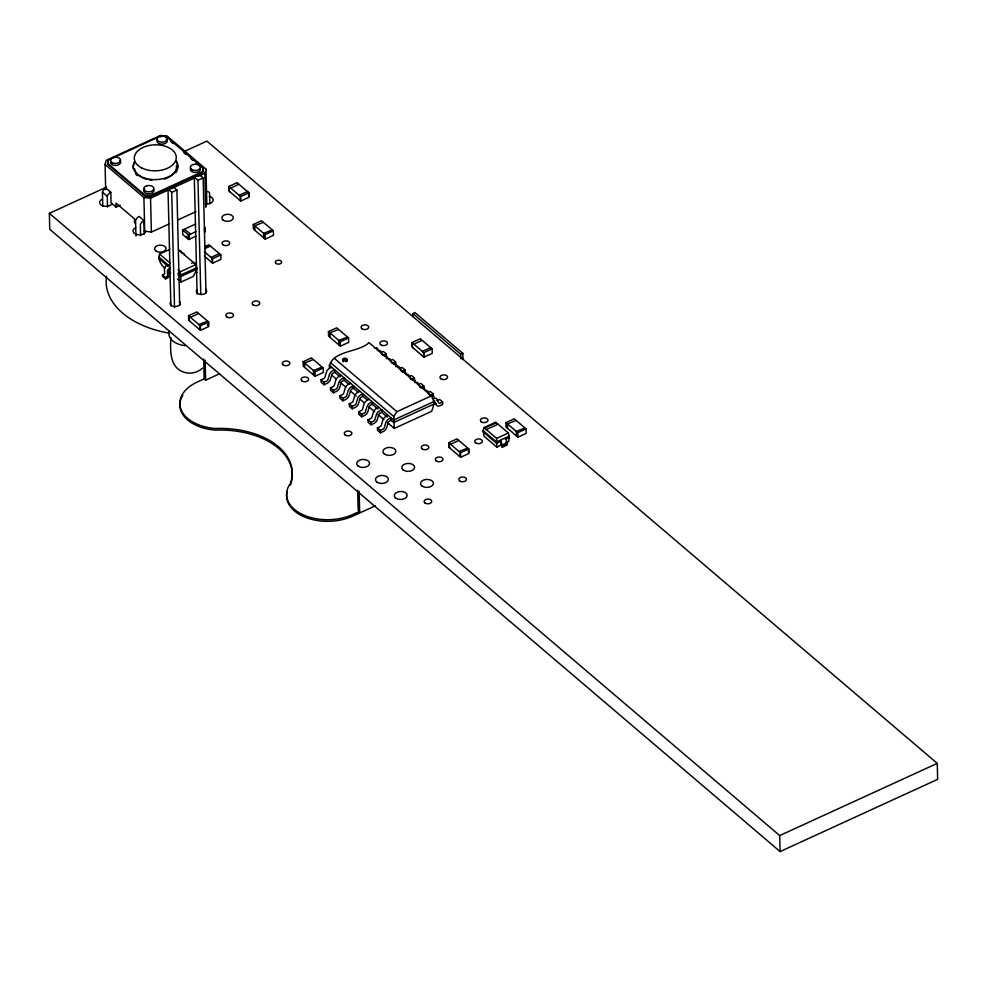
<?xml version="1.0" encoding="UTF-8"?>
<svg xmlns="http://www.w3.org/2000/svg" width="987" height="987" viewBox="0 0 987 987"><rect width="100%" height="100%" fill="white"/><g stroke="black" fill="none" stroke-linecap="round" stroke-linejoin="round"><path stroke-width="1.48" d="M502.334 447.271L501.112 445.149A2.554 1.135 65.4 0 1 501.063 444.471C500.421 435.76 501.68 443.866 502.334 447.271L507.145 445.063C506.417 443.447 506.491 436.501 505.307 439.24L509.317 437.401L508.342 432.997L495.671 422.202L483.926 427.593L483.137 430.603L484.148 436.316L496.819 447.111L502.025 444.718M178.005 269.759L180.313 271.733L181.053 282.023L193.464 276.335L196.832 269.167L195.87 264.59L178.585 249.871M431.455 395.836L396.91 411.665L393.776 416.539L394.306 428.432L431.701 411.283L434.046 404.028L433.984 401.536L431.455 395.836L369.015 342.637C358.984 352.68 330.978 350.237 329.263 367.62M483.926 427.593L496.597 438.388L496.819 447.111M509.317 437.401L508.552 441.72L505.949 442.916M107.608 163.299L108.484 159.993L160.733 136.046L166.038 136.502L203.396 168.333L202.532 172.626L150.283 196.573L144.99 196.105L107.62 164.274L107.608 163.299L144.966 195.13L150.258 195.599L202.508 171.639L203.396 168.333M107.62 164.274L108.484 159.993M105.683 189.566L105.066 164.484L106.177 160.338L160.486 135.441L167.136 136.033L205.975 169.122L206.801 203.051L205.691 207.196L204.864 173.256L205.975 169.122M164.878 268.242C161.165 264.948 157.291 259.174 159.573 254.054L169.949 249.304M202.397 368.139C197.363 372.926 189.59 374.468 183.126 371.914C169.443 367.016 170.183 349.336 170.924 337.751M169.912 267.872L169.628 268.02A3.183 2.06 -49.6 0 0 167.445 271.191L167.543 276.335L165.495 277.47L162.534 274.941L164.57 273.855L164.496 268.674A3.183 2.06 -49.6 0 1 166.667 265.503L168.037 264.849L168.074 266.354L158.833 258.471M359.947 391.321L357.8 392.32A4.873 3.146 -49.6 0 0 354.666 395.947L353.099 401.265A1.678 1.086 -49.6 0 1 352.026 402.499L349.262 403.782L349.324 406.274L352.285 408.791L354.913 407.594A4.861 3.134 -49.6 0 0 358.577 403.35L359.947 398.612A1.69 1.086 -49.6 0 1 361.217 397.132L362.969 396.33L362.908 393.838L360.761 394.837A4.873 3.146 -49.6 0 0 357.627 398.477L356.06 403.782A1.678 1.086 -49.6 0 1 354.987 405.028L352.223 406.299L349.262 403.782M184.594 151.332L206.9 141.104L937.255 763.37L937.65 779.335L780.1 851.559L49.745 229.292L49.35 213.328L106.51 187.123M102.784 206.073L102.438 192.206A4.577 2.949 -49.6 0 1 106.004 188.221L110.815 192.317L111.075 202.828L116.071 207.085L120.204 205.185M170.862 305.884L168.012 189.196L173.181 186.827L176.883 189.985L179.696 305.365M197.141 294.089L194.291 177.154L199.46 174.785L203.162 177.931L205.975 293.09M105.066 164.484L143.905 197.573L150.555 198.153L195.118 177.734M197.906 176.451L204.864 173.256M168.012 189.196L171.713 192.354L176.883 189.985M194.291 177.154L197.98 180.313L203.162 177.931M228.811 186.481L237.077 182.681L248.921 192.773L249.032 197.264L240.754 201.052L228.91 190.972L228.811 186.481L240.643 196.561L240.754 201.052M144.176 231.032L151.381 232.093L169.493 223.79M177.845 219.953L195.944 211.662M240.643 196.561L248.921 192.773M196.216 236.053L188.628 239.533L182.706 234.499L182.595 230.008L195.697 224M182.595 230.008L188.517 235.042L196.105 231.563M186.173 236.275L189.134 238.805L190.701 238.583M204.827 246.713L208.973 244.813L220.804 254.893L220.915 259.384L212.637 263.184L204.506 256.25M253.252 224.518L261.518 220.73L273.362 230.81L273.473 235.301L265.195 239.088L253.363 229.009L253.252 224.518L265.084 234.598L265.195 239.088M205.21 247.527L209.355 245.627L210.453 246.071L204.938 248.601M191.626 263.258L192.996 262.641A3.183 2.06 -49.6 0 1 195.278 263.776L195.303 264.035M180.313 271.733L195.87 264.59M162.534 274.941L162.571 276.446L165.532 278.963L167.334 278.137A2.221 1.431 -49.6 0 0 169.11 275.558L168.987 270.82A1.271 0.827 -49.6 0 1 169.998 269.34M204.395 251.759L212.526 258.693L220.804 254.893M265.084 234.598L273.362 230.81M196.795 267.662L180.251 275.25L177.931 273.288M196.832 269.167L180.288 276.755L177.968 274.781M188.542 315.729L196.82 311.941L208.664 322.021L208.775 326.512L200.497 330.312L188.653 320.22L188.542 315.729L200.386 325.821L200.497 330.312M200.386 325.821L208.664 322.021M219.632 373.74L205.641 380.155L204.149 378.872L197.351 381.994A41.91 25.983 -1.4 0 0 180.905 409.247A41.91 25.983 -1.4 0 0 214.87 428.494L215.906 428.494A73.889 45.797 -1.4 0 1 290.326 483.531A41.91 25.983 -1.4 0 0 301.862 514.178A41.91 25.983 -1.4 0 0 352.865 514.474L359.65 511.365L359.157 491.44M328.437 331.62L336.715 327.832L348.559 337.912L348.67 342.403L340.392 346.203L328.548 336.111L328.437 331.62L340.281 341.712L340.392 346.203M340.281 341.712L348.559 337.912M303.12 361.698L311.398 357.911L323.23 367.991L323.341 372.481L315.063 376.269L303.231 366.189L303.12 361.698L314.952 371.778L315.063 376.269M412.961 316.605L412.887 313.545L414.972 312.583L462.829 353.346L462.977 359.465M314.952 371.778L323.23 367.991M331.755 367.3L329.609 368.299A4.873 3.146 -49.6 0 0 326.487 371.939L324.92 377.244A1.678 1.086 -49.6 0 1 323.847 378.49L321.083 379.773L321.145 382.265L324.094 384.782L326.722 383.585A4.861 3.134 -49.6 0 0 330.386 379.341L331.768 374.604A1.69 1.086 -49.6 0 1 333.038 373.123L334.778 372.321L340.145 376.886M321.083 379.773L324.044 382.29L326.808 381.007A1.678 1.086 -49.6 0 0 327.881 379.773L329.448 374.455A4.873 3.146 -49.6 0 1 332.57 370.828L334.716 369.829L334.778 372.321M386.312 356.455L386.25 353.963L383.487 355.221A1.678 1.086 -49.6 0 1 382.45 355.061M412.011 342.563L420.277 338.775L432.121 348.855L432.232 353.346L423.954 357.134L412.11 347.054L412.011 342.563L423.842 352.643L423.954 357.134M341.157 375.307L339.01 376.306A4.873 3.146 -49.6 0 0 335.876 379.946L334.309 385.251A1.678 1.086 -49.6 0 1 333.236 386.497L330.472 387.768L330.534 390.272L333.495 392.789L336.123 391.58A4.861 3.134 -49.6 0 0 339.787 387.348L341.157 382.598A1.69 1.086 -49.6 0 1 342.427 381.118L344.179 380.328L348.806 384.276M330.472 387.768L333.433 390.297L336.197 389.014A1.678 1.086 -49.6 0 0 337.27 387.768L338.837 382.462A4.873 3.146 -49.6 0 1 341.971 378.835L344.118 377.824L344.179 380.328M395.713 364.462L395.651 361.97L392.888 363.228A1.678 1.086 -49.6 0 1 392.357 363.302M350.545 383.314L348.399 384.313A4.873 3.146 -49.6 0 0 345.277 387.953L343.71 393.258A1.678 1.086 -49.6 0 1 342.637 394.504L339.873 395.775L339.935 398.267L342.884 400.796L345.512 399.587A4.861 3.134 -49.6 0 0 349.176 395.343L350.558 390.605A1.69 1.086 -49.6 0 1 351.828 389.125L353.568 388.323L353.506 385.831L351.36 386.83A4.873 3.146 -49.6 0 0 348.238 390.47L346.671 395.775A1.678 1.086 -49.6 0 1 345.598 397.021L342.822 398.292L339.873 395.775M423.842 352.643L432.121 348.855M405.102 372.469L405.04 369.965L402.277 371.223A1.678 1.086 -49.6 0 1 401.24 371.075M408.926 376.627L411.48 375.455L414.441 377.972L414.503 380.464M412.887 313.545L460.732 354.308L462.829 353.346M414.441 377.972L411.678 379.23A1.678 1.086 -49.6 0 1 411.147 379.316M369.335 399.316L367.189 400.327A4.873 3.146 -49.6 0 0 364.067 403.954L362.5 409.26A1.678 1.086 -49.6 0 1 361.427 410.506L358.663 411.789L358.725 414.281L361.674 416.798L364.302 415.601A4.861 3.134 -49.6 0 0 367.966 411.357L369.348 406.619A1.69 1.086 -49.6 0 1 370.618 405.139L372.358 404.337L372.296 401.845L370.15 402.844A4.873 3.146 -49.6 0 0 367.028 406.484L365.461 411.789A1.678 1.086 -49.6 0 1 364.388 413.022L361.612 414.306L358.663 411.789M423.892 388.471L423.83 385.979L421.067 387.237A1.678 1.086 -49.6 0 1 419.956 386.99M378.737 407.323L376.59 408.322A4.873 3.146 -49.6 0 0 373.456 411.961L371.889 417.267A1.678 1.086 -49.6 0 1 370.816 418.513L368.052 419.783L368.114 422.288L371.075 424.805L373.703 423.596A4.861 3.134 -49.6 0 0 377.367 419.364L378.737 414.626A1.69 1.086 -49.6 0 1 380.007 413.134L381.747 412.344L381.698 409.852L379.539 410.851A4.873 3.146 -49.6 0 0 376.417 414.478L374.85 419.796A1.678 1.086 -49.6 0 1 373.777 421.03L371.013 422.313L368.052 419.783M427.704 392.641L430.27 391.457L433.231 393.986L433.293 396.478M433.231 393.986L430.468 395.244A1.678 1.086 -49.6 0 1 429.357 394.997L427.568 391.234A4.873 3.146 -49.6 0 0 424.743 390.383M388.125 415.33L385.979 416.329A4.873 3.146 -49.6 0 0 382.857 419.968L381.29 425.274A1.678 1.086 -49.6 0 1 380.217 426.52L377.453 427.79L377.515 430.283L380.464 432.812L383.092 431.603A4.861 3.134 -49.6 0 0 386.756 427.359L388.138 422.621A1.69 1.086 -49.6 0 1 389.409 421.141L391.148 420.351L391.086 417.846L388.94 418.858A4.873 3.146 -49.6 0 0 385.818 422.485L384.251 427.79A1.678 1.086 -49.6 0 1 383.178 429.037L380.402 430.32L377.453 427.79M433.984 401.536L393.64 420.03L329.202 365.128M434.046 404.028L393.702 422.522L391.296 420.474L391.234 417.982M433.379 401.178A1.69 1.086 -49.6 0 1 434.699 401.475L436.279 404.855A4.861 3.134 -49.6 0 0 440.054 405.682L442.682 404.485L442.62 401.993L439.857 403.251A1.678 1.086 -49.6 0 1 438.746 403.004L436.957 399.229A4.873 3.146 -49.6 0 0 433.725 398.514L433.392 398.649M448.703 442.694L456.981 438.907L468.813 448.986L468.924 453.477L460.645 457.265L448.814 447.185L448.703 442.694L460.534 452.774L460.645 457.265M484.568 428.136L496.313 422.757M486.283 429.592L498.028 424.213M505.949 422.609L514.227 418.809L526.071 428.901L526.17 433.392L517.904 437.179L506.06 427.1L505.949 422.609L517.793 432.688L517.904 437.179M460.534 452.774L468.813 448.986M496.597 438.388L508.342 432.997M509.28 436.094L496.473 441.966L483.137 430.603M517.793 432.688L526.071 428.901M500.508 441.436L496.498 443.274L483.174 431.911M501.803 445.149L506.615 442.941M502.309 445.964L507.108 443.755M375.245 505.85L352.902 516.09A41.91 25.983 -1.4 0 1 306.352 517.706A41.91 25.983 -1.4 0 1 287.18 491.686M49.35 213.328L779.705 835.582L937.255 763.37M380.526 352.704L383.301 351.446L386.25 353.963M389.927 360.699L392.69 359.441L395.651 361.97M399.316 368.706L402.091 367.448L405.04 369.965M418.106 384.72L420.881 383.462L423.83 385.979M436.896 400.722L439.671 399.464L442.62 401.993M386.41 358.626L386.756 358.491A4.873 3.146 -49.6 0 1 389.988 359.206L391.691 362.834M395.812 366.633L396.145 366.498A4.873 3.146 -49.6 0 1 399.377 367.213L401.092 370.841M402.24 372.124L402.585 371.976A4.873 3.146 -49.6 0 1 405.817 372.704L405.953 372.95M421.03 388.125L421.375 387.99A4.873 3.146 -49.6 0 1 424.607 388.705L424.743 388.952M430.431 396.132L430.764 395.997A4.873 3.146 -49.6 0 1 433.996 396.712L434.144 396.959M178.647 250.784L178.943 250.661A3.183 2.06 -49.6 0 1 181.226 251.796L181.25 252.067M166.248 139.081L166.396 139.192A5.083 3.158 -1.4 0 1 165.902 143.029L164.891 143.571A5.083 3.158 -1.4 0 1 158.71 143.362L157.858 142.745A5.083 3.158 -1.4 0 1 157.599 139.599M237.46 183.496L238.57 184.446L230.304 188.233L229.194 187.296L229.268 190.787L230.39 192.231M420.659 339.59L421.77 340.527L413.491 344.327L412.393 343.377L412.467 346.869L413.59 348.312M431.763 349.04L430.64 347.597L422.362 351.384L423.485 352.828L423.571 356.319L422.473 355.875M170.739 141.474L173.07 143.46M183.582 152.405L185.914 154.404M190.577 158.376L192.909 160.363M196.413 163.349L199.917 166.334M457.363 439.721L458.474 440.658L450.195 444.458L449.085 443.508L449.171 447L450.294 448.443M220.446 255.078L219.324 253.634L211.058 257.434L212.168 258.878L212.254 262.369L211.156 261.925M334.482 358.466L396.91 411.665M330.337 362.488L393.776 416.539M352.285 387.237L358.084 392.172M362.722 396.12L367.349 400.068M371.988 404.016L377.787 408.963M387.262 417.032L381.895 412.467L381.846 409.975M331.977 375.331L336.592 379.267M340.059 382.216L345.832 387.126M350.447 391.062L356.221 395.984M359.675 398.933L364.289 402.869M368.916 406.792L374.678 411.715M378.144 414.663L383.918 419.586M387.373 422.535L394.306 428.432M144.25 234.067L143.917 220.52L139.105 216.424A4.701 3.035 -49.6 0 0 135.552 220.792L135.922 236.053M102.438 192.206L107.25 196.302L107.521 207.085M159.573 254.054L169.937 262.887M158.796 256.978L169.517 266.108M168.345 271.191L170.652 273.165M177.586 279.074L181.053 282.023M197.203 312.756L198.313 313.693L190.035 317.493L188.924 316.543L189.01 320.035L190.133 321.478M207.282 324.748L208.393 325.698L208.306 322.206M359.65 511.365L358.158 510.094L357.664 490.157M415.354 380.945L415.219 380.698A4.873 3.146 -49.6 0 0 411.974 379.983M387.163 356.936L387.027 356.689A4.873 3.146 -49.6 0 0 384.202 355.851M419.882 386.855L418.167 383.227A4.873 3.146 -49.6 0 0 414.935 382.512M410.481 378.848L408.778 375.22A4.873 3.146 -49.6 0 0 405.546 374.505M397.613 367.201L396.429 364.697A4.873 3.146 -49.6 0 0 393.184 363.981M382.302 354.839L380.587 351.212A4.873 3.146 -49.6 0 0 377.355 350.484M378.823 351.187L377.639 348.682A4.873 3.146 -49.6 0 0 374.406 347.967M506.109 443.669L505.912 442.941A2.554 1.135 65.4 0 1 505.862 442.275M184.199 254.584L184.174 254.313A3.183 2.06 -49.6 0 0 181.892 253.19M779.705 835.582L780.1 851.559M524.603 428.136L516.312 431.43L516.423 435.921M515.72 420.573L507.429 423.867L507.54 428.358M468.455 449.171L468.541 452.663M467.344 448.221L459.066 451.515L460.176 452.959L460.263 456.45L459.165 456.006M460.732 354.308L460.843 358.898M380.402 430.32L380.464 432.812M371.013 422.313L371.075 424.805M361.612 414.306L361.674 416.798M352.223 406.299L352.285 408.791M347.091 337.159L338.8 340.453L338.911 344.944M342.822 398.292L342.884 400.796M338.208 329.596L329.917 332.89L330.028 337.381M333.433 390.297L333.495 392.789M324.044 382.29L324.094 384.782M321.762 367.226L313.471 370.52L313.582 375.011M312.891 359.663L304.601 362.957L304.712 367.448M271.894 230.045L263.603 233.339L263.714 237.83M263.011 222.482L254.732 225.776L254.831 230.267M248.65 196.45L248.564 192.958L247.441 191.503L239.162 195.303L240.285 196.746L240.372 200.238L239.273 199.793M212.526 258.693L212.637 263.184M209.824 203.692L209.552 192.996A4.701 3.035 -49.6 0 0 205.876 191.959L206.197 205.506M205.074 227.454L205.173 231.945M207.196 321.256L198.905 324.55L200.028 325.994L200.114 329.498L199.016 329.041M204.568 228.194L204.642 231.686M202.508 171.639L202.532 172.626M205.148 360.218L205.641 380.155M203.655 358.947L204.149 378.872M197.98 180.313L200.768 294.163M189.134 238.805L189.048 235.313L190.59 234.092L184.68 229.552M188.517 235.042L188.628 239.533M171.713 192.354L174.526 307.5M166.038 136.502L166.063 137.489M165.495 277.47L165.532 278.963M160.733 136.046L160.758 137.02M150.555 198.153L151.381 232.093M150.258 195.599L150.283 196.573M144.966 195.13L144.99 196.105M143.905 197.573L144.731 231.501M140.623 235.572L140.364 224.888A4.701 3.035 -49.6 0 1 143.917 220.52M134.565 222.84L134.466 218.843L115.972 203.088L116.071 207.085M179.424 301.43A5.169 3.195 -1.4 0 1 175.723 306.538A5.169 3.195 -1.4 0 1 170.529 302.108M205.703 289.388A5.169 3.195 -1.4 0 1 202.002 294.496A5.169 3.195 -1.4 0 1 196.795 290.055M209.392 196.351A6.465 4.01 -1.4 0 1 213.093 200.595A6.465 4.01 -1.4 0 1 207.344 204.013M145.336 232.438A6.465 4.01 -1.4 0 1 135.355 234.03A6.465 4.01 -1.4 0 1 135.7 227.676M111.889 203.939A6.465 4.01 -1.4 0 1 101.908 205.53A6.465 4.01 -1.4 0 1 102.253 199.164M168.666 333.063A88.978 55.149 -1.4 0 1 106.497 276.261M107.25 196.302A4.577 2.949 -49.6 0 1 110.815 192.317M153.54 189.356A5.083 3.158 -1.4 0 1 152.01 193.094L150.863 193.538A5.083 3.158 -1.4 0 1 144.867 192.675L144.188 191.984A5.083 3.158 -1.4 0 1 144.793 188.838M176.328 160.659A22.257 13.793 -1.4 0 1 155.712 179.609A22.257 13.793 -1.4 0 1 134.503 161.535M200.176 168.148A5.083 3.158 -1.4 0 1 195.241 172.478A5.083 3.158 -1.4 0 1 190.787 168.098M119.711 160.412A5.083 3.158 -1.4 0 1 116.071 165.434A5.083 3.158 -1.4 0 1 110.939 161.066M177.092 170.455A22.257 13.793 -1.4 0 1 175.797 172.75M137.427 175.637A22.257 13.793 -1.4 0 1 135.453 173.601M133.381 169.011A22.257 13.793 -1.4 0 1 134.54 163.065M176.365 162.176A22.257 13.793 -1.4 0 1 177.487 169.27M176.414 165.767A20.986 13.004 -1.4 0 1 164.163 179.066M152.097 180.226A20.986 13.004 -1.4 0 1 149.419 179.881M146.853 179.326A20.986 13.004 -1.4 0 1 142.202 177.598M140.845 176.858A20.986 13.004 -1.4 0 1 134.651 168.925M196.894 272.486A2.221 1.431 -49.6 0 1 196.82 272.054M185.161 345.684A20.357 12.609 -1.4 0 1 169.308 331.027M346.943 361.131A2.245 1.394 -1.4 0 1 346.203 361.698M343.464 361.686A2.245 1.394 -1.4 0 1 343.069 361.427M342.649 360.748A2.245 1.394 -1.4 0 1 344.969 359.182A2.245 1.394 -1.4 0 1 347.116 360.773M435.896 403.535A4.861 3.134 -49.6 0 1 433.91 403.103M182.768 395.454A41.91 25.983 -1.4 0 0 214.907 430.11L215.943 430.11A73.889 45.797 -1.4 0 1 290.363 485.148M159.314 136.354L158.302 136.909A5.083 3.158 -1.4 0 0 157.809 140.734L158.66 141.351A5.083 3.158 -1.4 0 0 164.841 141.573L165.853 141.03A5.083 3.158 -1.4 0 0 166.347 137.193L165.495 136.576A5.083 3.158 -1.4 0 0 159.314 136.354M146.804 185.803L145.669 186.235A5.083 3.158 -1.4 0 0 144.139 189.985L144.818 190.676A5.083 3.158 -1.4 0 0 150.826 191.54L151.961 191.096A5.083 3.158 -1.4 0 0 153.491 187.357L152.812 186.654A5.083 3.158 -1.4 0 0 146.804 185.803M344.969 434.835A3.812 2.369 -1.4 0 0 351.545 434.329A3.812 2.369 -1.4 0 0 347.708 431.06A3.812 2.369 -1.4 0 0 344.969 434.835M226.578 316.753A3.812 2.369 -1.4 0 0 233.166 316.247A3.812 2.369 -1.4 0 0 229.317 312.978A3.812 2.369 -1.4 0 0 226.578 316.753M361.785 328.634A3.812 2.369 -1.4 0 0 368.361 328.14A3.812 2.369 -1.4 0 0 364.511 324.871A3.812 2.369 -1.4 0 0 361.785 328.634M380.575 344.648A3.812 2.369 -1.4 0 0 387.151 344.155A3.812 2.369 -1.4 0 0 383.301 340.873A3.812 2.369 -1.4 0 0 380.575 344.648M282.948 364.771A3.812 2.369 -1.4 0 0 289.524 364.277A3.812 2.369 -1.4 0 0 285.687 361.008A3.812 2.369 -1.4 0 0 282.948 364.771M459.547 480.805A3.812 2.369 -1.4 0 0 466.123 480.299A3.812 2.369 -1.4 0 0 462.274 477.029A3.812 2.369 -1.4 0 0 459.547 480.805M440.683 378.65A3.812 2.369 -1.4 0 0 447.259 378.144A3.812 2.369 -1.4 0 0 443.422 374.875A3.812 2.369 -1.4 0 0 440.683 378.65M436.057 460.793A3.812 2.369 -1.4 0 0 442.632 460.287A3.812 2.369 -1.4 0 0 438.796 457.018A3.812 2.369 -1.4 0 0 436.057 460.793M475.475 442.719A3.812 2.369 -1.4 0 0 482.051 442.225A3.812 2.369 -1.4 0 0 478.202 438.944A3.812 2.369 -1.4 0 0 475.475 442.719M222.766 244.628A3.812 2.369 -1.4 0 0 229.342 244.134A3.812 2.369 -1.4 0 0 225.505 240.865A3.812 2.369 -1.4 0 0 222.766 244.628M421.967 448.777A3.812 2.369 -1.4 0 0 428.543 448.283A3.812 2.369 -1.4 0 0 424.694 445.014A3.812 2.369 -1.4 0 0 421.967 448.777M481.088 421.683A3.812 2.369 -1.4 0 0 487.664 421.178A3.812 2.369 -1.4 0 0 483.827 417.908A3.812 2.369 -1.4 0 0 481.088 421.683M275.879 263.381A3.183 1.974 -1.4 0 0 281.357 262.961A3.183 1.974 -1.4 0 0 278.149 260.235A3.183 1.974 -1.4 0 0 275.879 263.381M424.829 502.864A3.812 2.369 -1.4 0 0 431.405 502.371A3.812 2.369 -1.4 0 0 427.556 499.101A3.812 2.369 -1.4 0 0 424.829 502.864M301.738 380.785A3.812 2.369 -1.4 0 0 308.314 380.291A3.812 2.369 -1.4 0 0 304.477 377.009A3.812 2.369 -1.4 0 0 301.738 380.785M252.857 304.699A3.812 2.369 -1.4 0 0 259.433 304.206A3.812 2.369 -1.4 0 0 255.596 300.936A3.812 2.369 -1.4 0 0 252.857 304.699M421.72 485.826A6.465 4.01 -1.4 0 0 432.861 484.987A6.465 4.01 -1.4 0 0 426.347 479.435A6.465 4.01 -1.4 0 0 421.72 485.826M395.442 497.867A6.465 4.01 -1.4 0 0 406.582 497.029A6.465 4.01 -1.4 0 0 400.08 491.489A6.465 4.01 -1.4 0 0 395.442 497.867M402.93 469.812A6.465 4.01 -1.4 0 0 414.071 468.973A6.465 4.01 -1.4 0 0 407.557 463.434A6.465 4.01 -1.4 0 0 402.93 469.812M376.652 481.866A6.465 4.01 -1.4 0 0 387.792 481.027A6.465 4.01 -1.4 0 0 381.29 475.475A6.465 4.01 -1.4 0 0 376.652 481.866M384.14 453.81A6.465 4.01 -1.4 0 0 395.281 452.971A6.465 4.01 -1.4 0 0 388.767 447.419A6.465 4.01 -1.4 0 0 384.14 453.81M357.862 465.852A6.465 4.01 -1.4 0 0 369.002 465.013A6.465 4.01 -1.4 0 0 362.5 459.461A6.465 4.01 -1.4 0 0 357.862 465.852M222.914 219.941A5.725 3.553 -1.4 0 0 232.772 219.2A5.725 3.553 -1.4 0 0 227.01 214.29A5.725 3.553 -1.4 0 0 222.914 219.941M155.662 250.772A5.725 3.553 -1.4 0 0 165.532 250.019A5.725 3.553 -1.4 0 0 159.771 245.109A5.725 3.553 -1.4 0 0 155.662 250.772M192.132 169.813A5.083 3.158 -1.4 0 0 200.386 167.765A5.083 3.158 -1.4 0 0 193.575 164.397A5.083 3.158 -1.4 0 0 192.132 169.813M112.296 162.793A5.083 3.158 -1.4 0 0 120.537 160.745A5.083 3.158 -1.4 0 0 113.739 157.377A5.083 3.158 -1.4 0 0 112.296 162.793M141.968 168.074A20.986 13.004 -1.4 0 0 175.994 159.635A20.986 13.004 -1.4 0 0 147.927 145.755A20.986 13.004 -1.4 0 0 141.968 168.074M343.439 360.687A2.245 1.394 -1.4 0 0 347.091 359.774A2.245 1.394 -1.4 0 0 344.081 358.293A2.245 1.394 -1.4 0 0 343.439 360.687"/></g></svg>
